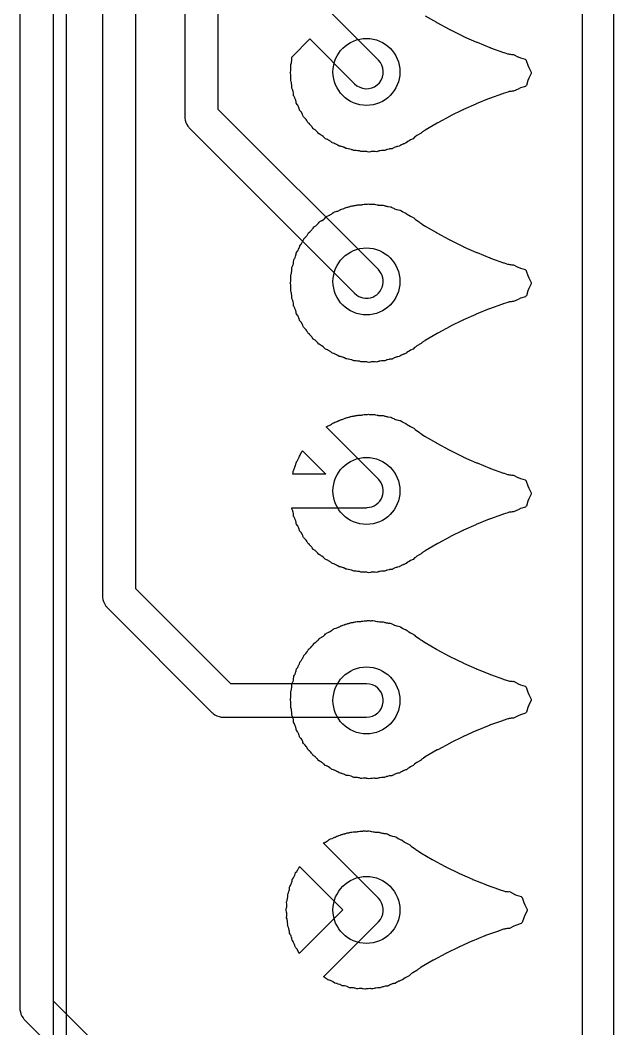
# Model space of a CAD drawing. Header units: millimetres. Extents: x 0 to 45, y 0 to 60.
# Drawn here: x 37.8 to 45, y 24.75 to 36.98 of the extents above; entities that cross this region are included whole.
import ezdxf

# ---------------------------------------------------------------- set-up
doc = ezdxf.new("R2010")
doc.units = ezdxf.units.MM

msp = doc.modelspace()

# ---------------------------------------------------------------- linework, layer by layer
at = {"layer": '16_copper'}
for points in [[(34.916, 50.797), (39.797, 45.916), (39.797, 35.81), (39.798, 35.8), (39.798, 35.79, 0.132342), (39.835, 35.691), (39.841, 35.685, 0.018024), (39.85, 35.673), (39.856, 35.666), (41.856, 33.666), (41.884, 33.643, 0.132343), (41.983, 33.608), (42.019, 33.608, 0.635488), (42.144, 33.954), (40.203, 35.894), (40.203, 46), (40.202, 46.01), (40.202, 46.02, 0.132342), (40.165, 46.119), (40.159, 46.125, 0.018024), (40.15, 46.137), (40.144, 46.144), (35.144, 51.144)], [(39.434, 23.853), (38.203, 25.084), (38.203, 46), (38.202, 46.01), (38.202, 46.02, 0.132342), (38.165, 46.119), (38.159, 46.125, 0.018024), (38.15, 46.137), (38.144, 46.144), (35.144, 49.144)], [(34.916, 48.797), (37.797, 45.916), (37.797, 25), (37.798, 24.99), (37.798, 24.98, 0.132342), (37.835, 24.881), (37.841, 24.875, 0.018024), (37.85, 24.863), (37.856, 24.856), (39.206, 23.506)], [(38.797, 45.916), (38.797, 30), (38.798, 29.99), (38.798, 29.98, 0.132342), (38.835, 29.881), (38.841, 29.875, 0.018024), (38.85, 29.863), (38.856, 29.856), (40.126, 28.586), (40.134, 28.58), (40.141, 28.573, 0.132344), (40.238, 28.529), (40.246, 28.529, 0.018059), (40.261, 28.528), (40.27, 28.527), (42, 28.527), (42.035, 28.53, 0.915917), (42, 28.933), (40.354, 28.933), (39.203, 30.084), (39.203, 46)]]:
    msp.add_lwpolyline(points, format="xyb", dxfattribs=at)
at = {"layer": '1_copper'}
for points in [[(44.619, 8), (44.619, 52.972)], [(38.203, 15.62), (38.203, 52)]]:
    msp.add_lwpolyline(points, dxfattribs=at)
for points in [[(38.356, 52.147), (38.356, 46.764), (38.356, 46.763), (38.356, 46.762, 0.366019), (38.527, 46.563), (38.559, 46.56), (42.822, 46.56), (42.822, 43.407), (38.559, 43.407), (38.558, 43.407), (38.557, 43.407, 0.366019), (38.358, 43.236), (38.356, 43.204), (38.356, 15.473)], [(42.711, 37.032), (42.848, 36.952), (42.851, 36.95), (42.854, 36.948), (43.004, 36.867), (43.008, 36.866), (43.011, 36.863), (43.171, 36.785), (43.175, 36.783), (43.178, 36.781), (43.334, 36.712), (43.337, 36.711), (43.341, 36.709), (43.496, 36.647), (43.499, 36.646), (43.503, 36.644), (43.663, 36.587), (43.667, 36.586), (43.67, 36.584), (43.712, 36.571), (43.723, 36.568), (43.734, 36.565, 0.026868), (43.758, 36.563), (43.769, 36.561), (43.776, 36.562), (43.782, 36.561), (43.783, 36.562), (43.837, 36.534, 0.001054), (43.838, 36.533), (43.868, 36.521), (43.926, 36.503), (43.928, 36.5, 0.010376), (43.938, 36.491), (43.938, 36.49), (43.957, 36.432, 0.001055), (43.957, 36.432), (43.97, 36.402), (43.998, 36.347), (43.998, 36.344, 0.010376), (43.998, 36.331), (43.998, 36.33), (43.97, 36.276, 0.001054), (43.97, 36.275), (43.957, 36.245), (43.939, 36.187), (43.936, 36.185, 0.010376), (43.927, 36.175), (43.927, 36.175), (43.869, 36.156, 0.001055), (43.868, 36.156), (43.838, 36.143), (43.784, 36.115), (43.78, 36.116), (43.774, 36.115), (43.767, 36.115, 0.024664), (43.745, 36.113), (43.738, 36.112), (43.732, 36.111), (43.724, 36.108), (43.713, 36.106), (43.658, 36.088), (43.655, 36.086), (43.651, 36.085), (43.494, 36.029), (43.491, 36.027), (43.487, 36.026), (43.332, 35.963), (43.329, 35.962), (43.326, 35.96), (43.177, 35.894), (43.174, 35.892), (43.17, 35.891), (43.021, 35.817), (43.018, 35.816), (43.014, 35.814), (42.864, 35.733), (42.861, 35.731), (42.857, 35.73), (42.713, 35.645), (42.71, 35.643), (42.707, 35.641), (42.692, 35.632), (42.687, 35.628), (42.681, 35.624, 0.021913), (42.664, 35.61), (42.662, 35.608), (42.612, 35.579), (42.612, 35.579), (42.612, 35.578), (42.592, 35.564), (42.583, 35.558), (42.583, 35.558), (42.583, 35.558), (42.566, 35.54), (42.534, 35.525), (42.534, 35.525), (42.534, 35.525), (42.518, 35.516), (42.503, 35.507), (42.503, 35.507), (42.503, 35.507), (42.487, 35.494), (42.484, 35.491), (42.477, 35.489, 0.015051), (42.464, 35.484), (42.456, 35.48), (42.455, 35.479), (42.452, 35.478), (42.449, 35.477), (42.447, 35.476), (42.443, 35.475), (42.431, 35.469), (42.422, 35.466, 0.006885), (42.416, 35.462), (42.415, 35.462), (42.414, 35.461), (42.414, 35.461), (42.403, 35.453), (42.398, 35.45), (42.396, 35.449), (42.379, 35.447), (42.37, 35.445, 0.008293), (42.363, 35.443), (42.346, 35.436), (42.337, 35.433, 0.004064), (42.333, 35.431), (42.33, 35.43), (42.316, 35.422), (42.31, 35.419), (42.306, 35.418), (42.287, 35.417), (42.281, 35.416), (42.28, 35.416), (42.28, 35.416), (42.28, 35.416), (42.278, 35.416), (42.275, 35.415), (42.256, 35.41), (42.247, 35.408), (42.245, 35.408), (42.243, 35.407), (42.238, 35.405), (42.223, 35.399), (42.217, 35.396), (42.213, 35.396), (42.194, 35.397), (42.191, 35.397), (42.188, 35.396, 0.002922), (42.186, 35.396), (42.183, 35.396), (42.165, 35.393), (42.155, 35.392), (42.153, 35.391), (42.151, 35.391), (42.143, 35.389), (42.128, 35.384), (42.125, 35.383), (42.124, 35.383), (42.106, 35.385), (42.097, 35.386, 0.008822), (42.089, 35.386), (42.072, 35.385), (42.062, 35.385, 0.004593), (42.057, 35.384), (42.048, 35.383), (42.033, 35.379), (42.031, 35.379), (42.029, 35.379), (42.011, 35.383), (42.003, 35.385, 0.008049), (41.996, 35.386), (41.977, 35.386), (41.967, 35.387), (41.965, 35.387, 0.001691), (41.964, 35.387), (41.964, 35.387), (41.963, 35.387), (41.961, 35.387), (41.945, 35.384), (41.938, 35.384), (41.933, 35.385), (41.914, 35.392), (41.911, 35.392, 0.000744), (41.911, 35.393), (41.909, 35.393), (41.908, 35.393), (41.903, 35.394), (41.893, 35.395), (41.876, 35.398), (41.876, 35.398), (41.875, 35.398), (41.858, 35.398), (41.846, 35.398), (41.83, 35.404, 0.02015), (41.814, 35.411), (41.782, 35.419), (41.779, 35.419), (41.763, 35.42), (41.755, 35.421), (41.751, 35.423), (41.735, 35.432), (41.732, 35.433), (41.73, 35.434), (41.729, 35.435), (41.727, 35.435), (41.725, 35.437), (41.708, 35.442), (41.699, 35.446), (41.697, 35.446), (41.695, 35.447), (41.686, 35.449), (41.671, 35.451), (41.667, 35.452), (41.667, 35.452), (41.652, 35.463), (41.645, 35.468, 0.008991), (41.638, 35.472), (41.622, 35.479), (41.613, 35.483), (41.611, 35.484), (41.608, 35.485), (41.599, 35.488), (41.584, 35.492), (41.582, 35.493), (41.581, 35.494), (41.568, 35.505), (41.56, 35.511, 0.008615), (41.554, 35.515), (41.539, 35.524), (41.53, 35.53), (41.528, 35.53), (41.526, 35.532), (41.517, 35.536), (41.502, 35.541), (41.5, 35.542), (41.499, 35.543), (41.487, 35.556), (41.48, 35.562, 0.008569), (41.474, 35.567), (41.46, 35.578), (41.452, 35.584), (41.45, 35.585), (41.448, 35.586), (41.44, 35.591), (41.426, 35.598), (41.423, 35.599), (41.423, 35.6), (41.412, 35.614), (41.406, 35.621, 0.008977), (41.4, 35.627), (41.387, 35.639), (41.38, 35.646), (41.378, 35.647), (41.376, 35.648), (41.369, 35.654), (41.355, 35.662), (41.354, 35.663), (41.353, 35.665), (41.343, 35.68), (41.338, 35.687, 0.008821), (41.333, 35.693), (41.321, 35.706), (41.315, 35.714), (41.313, 35.715), (41.312, 35.716), (41.312, 35.716), (41.312, 35.716), (41.311, 35.717), (41.309, 35.719), (41.296, 35.728), (41.292, 35.732), (41.289, 35.737), (41.281, 35.754), (41.279, 35.758, 0.000587), (41.278, 35.758), (41.277, 35.759), (41.277, 35.76), (41.276, 35.762), (41.268, 35.772), (41.258, 35.787), (41.258, 35.787), (41.257, 35.787), (41.245, 35.799), (41.236, 35.807), (41.23, 35.822), (41.223, 35.839), (41.223, 35.839), (41.223, 35.839), (41.206, 35.867), (41.204, 35.87), (41.193, 35.882), (41.188, 35.888), (41.187, 35.892), (41.182, 35.911), (41.181, 35.913), (41.18, 35.915), (41.18, 35.917), (41.179, 35.918), (41.179, 35.92), (41.171, 35.936), (41.167, 35.946), (41.165, 35.947), (41.164, 35.949), (41.16, 35.956), (41.151, 35.969), (41.149, 35.972), (41.149, 35.973), (41.148, 35.975), (41.148, 35.978), (41.148, 35.98), (41.146, 35.991), (41.144, 35.999, 0.008739), (41.142, 36.007), (41.135, 36.023), (41.132, 36.033), (41.131, 36.035), (41.13, 36.037), (41.126, 36.046), (41.118, 36.059), (41.117, 36.061), (41.117, 36.063), (41.116, 36.08), (41.114, 36.09, 0.008623), (41.113, 36.097), (41.109, 36.114), (41.106, 36.124), (41.105, 36.126), (41.105, 36.129), (41.102, 36.137), (41.095, 36.152), (41.094, 36.154), (41.094, 36.155), (41.095, 36.173), (41.094, 36.182, 0.008599), (41.094, 36.19), (41.091, 36.208), (41.09, 36.218), (41.089, 36.22), (41.089, 36.222), (41.087, 36.23), (41.081, 36.245), (41.081, 36.248), (41.081, 36.25), (41.083, 36.268), (41.084, 36.276, 0.008168), (41.084, 36.284), (41.083, 36.302), (41.082, 36.312), (41.082, 36.314), (41.082, 36.315), (41.082, 36.315), (41.082, 36.315), (41.082, 36.316), (41.081, 36.319), (41.078, 36.335), (41.076, 36.341), (41.077, 36.346), (41.081, 36.364), (41.082, 36.37), (41.082, 36.371), (41.082, 36.371), (41.082, 36.371), (41.083, 36.373), (41.083, 36.376), (41.084, 36.395), (41.084, 36.405, 0.00339), (41.084, 36.409), (41.084, 36.414), (41.082, 36.43), (41.081, 36.437), (41.083, 36.441), (41.089, 36.459), (41.09, 36.462), (41.09, 36.464, 0.002893), (41.09, 36.467), (41.091, 36.47), (41.094, 36.487), (41.095, 36.497), (41.095, 36.499), (41.096, 36.502), (41.096, 36.509), (41.095, 36.525), (41.095, 36.531), (41.097, 36.535), (41.312, 36.75), (41.856, 36.206), (41.884, 36.183, 0.915916), (42.144, 36.494), (41.503, 37.134)]]:
    msp.add_lwpolyline(points, format="xyb", dxfattribs=at)
for points in [[(42.029, 32.829), (42.011, 32.833), (42.003, 32.835, 0.008049), (41.996, 32.836), (41.977, 32.836), (41.967, 32.837), (41.965, 32.837, 0.001691), (41.964, 32.837), (41.964, 32.837), (41.963, 32.837), (41.961, 32.837), (41.945, 32.834), (41.938, 32.834), (41.933, 32.835), (41.914, 32.842), (41.911, 32.842, 0.000744), (41.911, 32.843), (41.909, 32.843), (41.908, 32.843), (41.903, 32.844), (41.893, 32.845), (41.876, 32.848), (41.876, 32.848), (41.875, 32.848), (41.858, 32.848), (41.846, 32.848), (41.831, 32.854, 0.020013), (41.814, 32.861), (41.782, 32.869), (41.779, 32.869), (41.763, 32.87), (41.755, 32.871), (41.751, 32.873), (41.735, 32.882), (41.732, 32.883), (41.73, 32.884), (41.729, 32.885), (41.727, 32.885), (41.725, 32.887), (41.708, 32.892), (41.699, 32.896), (41.697, 32.896), (41.695, 32.897), (41.686, 32.899), (41.671, 32.901), (41.667, 32.902), (41.667, 32.902), (41.652, 32.913), (41.645, 32.918, 0.008991), (41.638, 32.922), (41.622, 32.929), (41.613, 32.933), (41.611, 32.934), (41.608, 32.935), (41.599, 32.938), (41.584, 32.942), (41.582, 32.943), (41.581, 32.944), (41.568, 32.955), (41.56, 32.961, 0.008615), (41.554, 32.965), (41.539, 32.974), (41.53, 32.98), (41.528, 32.98), (41.526, 32.982), (41.517, 32.986), (41.502, 32.991), (41.5, 32.992), (41.499, 32.993), (41.487, 33.006), (41.48, 33.012, 0.008633), (41.474, 33.018), (41.46, 33.028), (41.452, 33.034), (41.45, 33.035), (41.448, 33.036), (41.44, 33.041), (41.426, 33.048), (41.423, 33.049), (41.423, 33.05), (41.412, 33.064), (41.406, 33.071, 0.008924), (41.4, 33.077), (41.387, 33.089), (41.38, 33.096), (41.378, 33.097), (41.376, 33.098), (41.369, 33.104), (41.355, 33.112), (41.354, 33.113), (41.353, 33.115), (41.343, 33.13), (41.338, 33.137, 0.008537), (41.333, 33.143), (41.321, 33.156), (41.315, 33.164), (41.313, 33.165), (41.312, 33.166), (41.312, 33.166), (41.312, 33.166), (41.311, 33.167), (41.309, 33.169), (41.296, 33.178), (41.292, 33.182), (41.289, 33.187), (41.281, 33.204), (41.279, 33.208, 0.000499), (41.278, 33.208), (41.277, 33.209), (41.277, 33.21), (41.275, 33.212), (41.268, 33.222), (41.258, 33.237), (41.258, 33.237), (41.257, 33.237), (41.245, 33.249), (41.236, 33.257), (41.23, 33.273, 0.019801), (41.223, 33.289), (41.206, 33.317), (41.204, 33.32), (41.193, 33.332), (41.188, 33.338), (41.187, 33.342), (41.182, 33.361), (41.181, 33.363), (41.18, 33.365), (41.18, 33.367), (41.179, 33.368), (41.179, 33.37), (41.171, 33.386), (41.167, 33.396), (41.165, 33.397), (41.164, 33.399), (41.16, 33.406), (41.151, 33.419), (41.149, 33.422), (41.149, 33.423), (41.146, 33.441), (41.144, 33.449, 0.008634), (41.142, 33.457), (41.135, 33.473), (41.132, 33.483), (41.131, 33.485), (41.13, 33.487), (41.126, 33.496), (41.118, 33.509), (41.117, 33.511), (41.117, 33.513), (41.116, 33.53), (41.114, 33.54, 0.008623), (41.113, 33.547), (41.109, 33.564), (41.106, 33.574), (41.105, 33.576), (41.105, 33.579), (41.102, 33.587), (41.095, 33.602), (41.094, 33.604), (41.094, 33.605), (41.095, 33.623), (41.094, 33.632, 0.008657), (41.094, 33.64), (41.091, 33.658), (41.09, 33.668), (41.089, 33.67), (41.089, 33.672), (41.087, 33.68), (41.081, 33.696), (41.081, 33.698), (41.081, 33.7), (41.083, 33.718), (41.084, 33.726, 0.008199), (41.084, 33.734), (41.083, 33.752), (41.082, 33.762), (41.082, 33.764), (41.082, 33.765), (41.082, 33.765), (41.082, 33.765), (41.082, 33.766), (41.081, 33.769), (41.078, 33.784), (41.076, 33.791), (41.077, 33.796), (41.081, 33.814), (41.082, 33.819), (41.082, 33.821), (41.082, 33.821), (41.082, 33.821), (41.083, 33.823), (41.083, 33.826), (41.084, 33.845), (41.084, 33.855), (41.084, 33.857), (41.084, 33.859), (41.084, 33.864), (41.082, 33.88), (41.081, 33.887), (41.083, 33.891), (41.089, 33.908), (41.089, 33.912), (41.09, 33.914, 0.002926), (41.09, 33.917), (41.091, 33.92), (41.094, 33.937), (41.095, 33.947), (41.095, 33.949), (41.096, 33.952), (41.096, 33.959), (41.095, 33.975), (41.095, 33.979), (41.096, 33.98), (41.103, 33.996), (41.106, 34.004, 0.008725), (41.109, 34.011), (41.113, 34.028), (41.115, 34.038, 0.00444), (41.116, 34.043), (41.117, 34.047), (41.118, 34.062), (41.118, 34.068), (41.12, 34.073), (41.129, 34.088), (41.132, 34.094, 0.007953), (41.135, 34.1), (41.141, 34.118), (41.144, 34.127), (41.145, 34.129), (41.145, 34.131), (41.147, 34.136), (41.149, 34.152), (41.15, 34.158), (41.153, 34.162), (41.164, 34.177), (41.166, 34.18), (41.167, 34.182), (41.168, 34.184), (41.168, 34.185), (41.17, 34.187), (41.177, 34.203), (41.182, 34.212), (41.182, 34.214), (41.183, 34.216), (41.186, 34.224), (41.19, 34.239), (41.191, 34.242), (41.191, 34.243), (41.204, 34.257), (41.209, 34.264, 0.008445), (41.213, 34.27), (41.222, 34.285), (41.227, 34.294), (41.228, 34.296), (41.229, 34.298), (41.233, 34.306), (41.239, 34.321), (41.24, 34.324), (41.241, 34.325), (41.254, 34.337), (41.26, 34.344, 0.008411), (41.265, 34.35), (41.276, 34.364), (41.282, 34.372), (41.283, 34.374), (41.284, 34.376), (41.289, 34.384), (41.296, 34.398), (41.297, 34.401), (41.298, 34.401), (41.312, 34.412), (41.319, 34.418, 0.008947), (41.325, 34.424), (41.336, 34.437), (41.343, 34.444), (41.345, 34.446), (41.346, 34.448), (41.352, 34.455), (41.36, 34.468), (41.361, 34.47), (41.363, 34.471), (41.378, 34.481), (41.385, 34.486, 0.008614), (41.391, 34.49), (41.404, 34.502), (41.411, 34.509, 0.004353), (41.414, 34.513), (41.418, 34.516), (41.427, 34.528), (41.431, 34.533), (41.434, 34.535), (41.45, 34.543), (41.456, 34.546, 0.008823), (41.463, 34.55), (41.477, 34.561), (41.479, 34.563), (41.485, 34.567), (41.485, 34.567), (41.485, 34.567, 0.00464), (41.489, 34.57), (41.493, 34.574), (41.505, 34.586), (41.507, 34.588), (41.51, 34.59), (41.516, 34.596), (41.524, 34.601), (41.545, 34.61), (41.549, 34.613), (41.554, 34.614), (41.565, 34.621), (41.577, 34.627), (41.58, 34.63), (41.584, 34.632), (41.594, 34.641), (41.598, 34.643), (41.601, 34.646), (41.602, 34.646), (41.603, 34.647), (41.604, 34.647), (41.614, 34.652), (41.634, 34.658), (41.642, 34.661), (41.651, 34.664), (41.66, 34.668), (41.667, 34.671), (41.673, 34.674), (41.68, 34.678), (41.686, 34.681), (41.689, 34.684), (41.698, 34.685, 0.000673), (41.699, 34.686), (41.716, 34.692), (41.732, 34.698), (41.732, 34.698), (41.732, 34.698), (41.735, 34.699), (41.741, 34.701), (41.747, 34.703), (41.755, 34.706), (41.764, 34.71), (41.774, 34.712), (41.786, 34.714), (41.792, 34.716), (41.798, 34.717), (41.806, 34.721), (41.815, 34.724), (41.826, 34.725), (41.838, 34.726), (41.844, 34.728), (41.849, 34.729), (41.851, 34.73), (41.853, 34.73, 0.019939), (41.871, 34.733), (41.888, 34.736), (41.888, 34.736), (41.888, 34.736), (41.894, 34.738), (41.898, 34.737), (41.905, 34.737), (41.913, 34.738), (41.922, 34.738), (41.932, 34.739), (41.94, 34.74), (41.947, 34.741), (41.954, 34.743), (41.971, 34.747), (41.981, 34.747), (41.992, 34.746), (41.999, 34.746), (42.005, 34.746), (42.014, 34.748), (42.024, 34.749), (42.034, 34.748), (42.045, 34.747), (42.052, 34.747), (42.058, 34.747), (42.067, 34.748), (42.078, 34.748), (42.078, 34.748), (42.079, 34.748), (42.096, 34.747, 0.001522), (42.098, 34.747), (42.099, 34.747), (42.111, 34.743), (42.131, 34.739), (42.137, 34.738), (42.142, 34.736), (42.156, 34.735), (42.166, 34.734), (42.17, 34.734), (42.175, 34.733), (42.203, 34.733), (42.214, 34.729), (42.222, 34.727), (42.23, 34.725), (42.24, 34.723), (42.248, 34.721), (42.254, 34.72), (42.262, 34.719), (42.29, 34.716), (42.298, 34.713), (42.301, 34.712), (42.316, 34.704), (42.33, 34.697, 0.011775), (42.34, 34.692), (42.354, 34.688), (42.364, 34.684), (42.367, 34.684), (42.371, 34.683), (42.388, 34.679), (42.403, 34.676), (42.406, 34.676), (42.41, 34.673, 0.005371), (42.414, 34.67), (42.417, 34.669), (42.436, 34.657), (42.443, 34.654), (42.449, 34.65), (42.459, 34.645), (42.468, 34.641), (42.473, 34.639), (42.478, 34.637), (42.483, 34.635), (42.493, 34.627), (42.506, 34.616, 0.001383), (42.507, 34.616), (42.513, 34.612), (42.534, 34.6), (42.575, 34.581), (42.579, 34.577), (42.59, 34.566, 0.003118), (42.592, 34.564), (42.619, 34.545), (42.64, 34.533, 0.01351), (42.649, 34.525), (42.659, 34.517), (42.667, 34.51), (42.671, 34.508), (42.674, 34.505), (42.705, 34.486), (42.708, 34.484), (42.711, 34.482), (42.848, 34.402), (42.851, 34.4), (42.854, 34.398), (43.004, 34.317), (43.008, 34.316), (43.011, 34.313), (43.171, 34.235), (43.175, 34.233), (43.178, 34.231), (43.334, 34.162), (43.337, 34.161), (43.341, 34.159), (43.496, 34.097), (43.499, 34.096), (43.503, 34.094), (43.663, 34.037), (43.667, 34.036), (43.67, 34.034), (43.712, 34.021), (43.723, 34.018), (43.734, 34.015, 0.026858), (43.758, 34.013), (43.769, 34.011), (43.776, 34.012), (43.782, 34.011), (43.783, 34.012), (43.837, 33.984, 0.001054), (43.838, 33.983), (43.868, 33.971), (43.926, 33.953), (43.928, 33.95, 0.010359), (43.938, 33.941), (43.938, 33.94), (43.957, 33.882, 0.001055), (43.957, 33.882), (43.97, 33.852), (43.998, 33.797), (43.998, 33.794, 0.010376), (43.998, 33.781), (43.998, 33.78), (43.97, 33.726, 0.001054), (43.97, 33.725), (43.957, 33.695), (43.939, 33.637), (43.936, 33.635, 0.010359), (43.927, 33.625), (43.927, 33.625), (43.869, 33.606, 0.001055), (43.868, 33.606), (43.838, 33.593), (43.784, 33.565), (43.78, 33.566), (43.774, 33.565), (43.767, 33.565, 0.024664), (43.745, 33.563), (43.738, 33.562), (43.732, 33.561), (43.724, 33.558), (43.713, 33.556), (43.658, 33.538), (43.655, 33.536), (43.651, 33.535), (43.494, 33.479), (43.491, 33.477), (43.487, 33.476), (43.332, 33.413), (43.329, 33.412), (43.326, 33.41), (43.177, 33.344), (43.174, 33.342), (43.17, 33.341), (43.021, 33.267), (43.018, 33.266), (43.014, 33.264), (42.864, 33.183), (42.861, 33.181), (42.857, 33.18), (42.713, 33.095), (42.71, 33.093), (42.707, 33.091), (42.692, 33.082), (42.687, 33.078), (42.681, 33.074, 0.021913), (42.664, 33.06), (42.662, 33.058), (42.612, 33.029), (42.612, 33.029), (42.612, 33.028), (42.593, 33.015), (42.583, 33.008), (42.583, 33.008), (42.583, 33.008), (42.566, 32.99), (42.534, 32.975), (42.534, 32.975), (42.534, 32.975), (42.518, 32.966), (42.503, 32.957), (42.503, 32.957), (42.503, 32.957), (42.487, 32.944), (42.484, 32.941, 0.025139), (42.464, 32.934), (42.456, 32.93), (42.455, 32.929), (42.452, 32.928), (42.449, 32.927), (42.447, 32.926), (42.443, 32.925), (42.431, 32.919), (42.422, 32.916, 0.008315), (42.416, 32.912), (42.415, 32.912), (42.414, 32.911), (42.414, 32.911), (42.403, 32.903), (42.398, 32.9), (42.396, 32.899), (42.379, 32.897), (42.37, 32.895, 0.007304), (42.363, 32.893), (42.346, 32.886), (42.337, 32.883, 0.004064), (42.333, 32.881), (42.33, 32.88), (42.316, 32.872), (42.31, 32.869), (42.306, 32.868), (42.287, 32.867), (42.281, 32.866), (42.28, 32.866), (42.28, 32.866), (42.28, 32.866), (42.278, 32.866), (42.274, 32.865), (42.256, 32.86), (42.247, 32.858), (42.245, 32.857), (42.243, 32.857), (42.238, 32.855), (42.223, 32.849), (42.217, 32.846), (42.213, 32.846), (42.194, 32.847), (42.191, 32.847), (42.188, 32.846, 0.002922), (42.186, 32.846), (42.183, 32.846), (42.165, 32.843), (42.155, 32.842), (42.153, 32.841), (42.151, 32.841), (42.143, 32.839), (42.128, 32.834), (42.125, 32.833), (42.124, 32.833), (42.106, 32.835), (42.097, 32.836, 0.008822), (42.089, 32.836), (42.072, 32.835), (42.062, 32.835, 0.004593), (42.057, 32.834), (42.048, 32.833), (42.033, 32.829), (42.031, 32.829)], [(42.029, 30.279), (42.011, 30.283), (42.003, 30.285, 0.008132), (41.996, 30.286), (41.977, 30.286), (41.967, 30.287), (41.965, 30.287, 0.001747), (41.964, 30.287), (41.964, 30.287), (41.963, 30.287), (41.961, 30.287), (41.945, 30.284), (41.938, 30.284), (41.933, 30.285), (41.914, 30.292), (41.911, 30.292, 0.000744), (41.911, 30.293), (41.909, 30.293), (41.908, 30.293), (41.903, 30.294), (41.893, 30.295), (41.876, 30.298), (41.876, 30.298), (41.875, 30.298), (41.858, 30.298), (41.846, 30.298), (41.831, 30.304, 0.020013), (41.814, 30.311), (41.782, 30.319), (41.779, 30.319), (41.763, 30.32), (41.755, 30.321), (41.751, 30.323), (41.735, 30.332), (41.732, 30.333), (41.73, 30.334), (41.729, 30.335), (41.727, 30.335), (41.725, 30.337), (41.708, 30.342), (41.699, 30.346), (41.697, 30.346), (41.695, 30.347), (41.686, 30.349), (41.671, 30.351), (41.667, 30.352), (41.667, 30.352), (41.652, 30.363), (41.645, 30.368, 0.008991), (41.638, 30.372), (41.622, 30.379), (41.613, 30.383), (41.611, 30.384), (41.608, 30.385), (41.599, 30.388), (41.584, 30.392), (41.582, 30.393), (41.581, 30.394), (41.568, 30.405), (41.56, 30.411, 0.008682), (41.554, 30.415), (41.539, 30.424), (41.53, 30.43), (41.528, 30.43), (41.526, 30.432), (41.517, 30.436), (41.506, 30.44), (41.499, 30.443), (41.499, 30.443), (41.487, 30.456), (41.48, 30.462, 0.008633), (41.474, 30.468), (41.46, 30.478), (41.452, 30.484), (41.45, 30.485), (41.448, 30.486), (41.44, 30.491), (41.426, 30.498), (41.423, 30.499), (41.423, 30.5), (41.412, 30.514), (41.406, 30.521, 0.008924), (41.4, 30.527), (41.387, 30.539), (41.38, 30.546), (41.378, 30.547), (41.376, 30.548), (41.369, 30.554), (41.355, 30.562), (41.354, 30.563), (41.353, 30.565), (41.343, 30.58), (41.338, 30.587, 0.008537), (41.333, 30.593), (41.321, 30.606), (41.315, 30.614), (41.313, 30.615), (41.312, 30.616), (41.312, 30.616), (41.312, 30.616), (41.311, 30.617), (41.309, 30.619), (41.296, 30.628), (41.292, 30.632), (41.289, 30.637), (41.281, 30.654), (41.279, 30.658, 0.000499), (41.278, 30.658), (41.277, 30.659), (41.277, 30.66), (41.275, 30.662), (41.268, 30.672), (41.258, 30.687), (41.258, 30.687), (41.257, 30.687), (41.245, 30.699), (41.236, 30.707), (41.23, 30.723, 0.019757), (41.223, 30.739), (41.206, 30.767), (41.204, 30.77), (41.193, 30.782), (41.188, 30.788), (41.187, 30.792), (41.182, 30.811), (41.181, 30.813), (41.18, 30.815), (41.18, 30.817), (41.179, 30.818), (41.179, 30.82), (41.171, 30.836), (41.167, 30.846), (41.165, 30.847), (41.164, 30.849), (41.16, 30.856), (41.151, 30.869), (41.149, 30.872), (41.149, 30.873), (41.146, 30.891), (41.144, 30.899, 0.008634), (41.142, 30.907), (41.135, 30.923), (41.132, 30.933), (41.131, 30.935), (41.13, 30.937), (41.126, 30.946), (41.118, 30.959), (41.117, 30.961), (41.117, 30.963), (41.116, 30.98), (41.114, 30.99, 0.008623), (41.113, 30.997), (41.109, 31.014), (41.106, 31.024), (41.105, 31.026), (41.105, 31.029), (41.102, 31.037), (41.095, 31.052), (41.094, 31.054), (41.094, 31.055), (41.094, 31.056), (41.095, 31.066), (41.095, 31.067), (42, 31.067), (42.009, 31.068, 0.651699), (42.144, 31.414), (41.512, 32.046), (41.521, 32.052), (41.562, 32.073), (41.575, 32.081), (41.578, 32.083), (41.586, 32.086), (41.59, 32.089), (41.593, 32.09), (41.601, 32.096), (41.602, 32.096), (41.603, 32.097), (41.604, 32.097), (41.617, 32.103), (41.633, 32.11), (41.641, 32.113, 0.002472), (41.643, 32.114), (41.65, 32.118), (41.651, 32.118), (41.666, 32.125), (41.678, 32.13), (41.678, 32.13), (41.679, 32.13), (41.681, 32.131), (41.682, 32.131), (41.685, 32.132), (41.685, 32.133), (41.698, 32.135, 0.038157), (41.732, 32.148), (41.732, 32.148), (41.732, 32.148), (41.735, 32.149), (41.741, 32.151), (41.747, 32.153), (41.755, 32.156), (41.764, 32.16), (41.774, 32.162), (41.786, 32.164), (41.792, 32.166), (41.798, 32.167), (41.806, 32.171), (41.815, 32.174), (41.826, 32.175), (41.838, 32.176), (41.844, 32.178), (41.849, 32.179), (41.851, 32.18), (41.853, 32.18, 0.019939), (41.871, 32.183), (41.888, 32.186), (41.888, 32.186), (41.888, 32.186), (41.894, 32.188), (41.898, 32.187), (41.905, 32.187), (41.913, 32.188), (41.922, 32.188), (41.932, 32.189), (41.94, 32.19), (41.947, 32.191), (41.954, 32.193), (41.971, 32.197), (41.981, 32.197), (41.992, 32.196), (41.999, 32.196), (42.005, 32.196), (42.014, 32.198), (42.024, 32.199), (42.034, 32.198), (42.045, 32.197), (42.052, 32.197), (42.058, 32.197), (42.067, 32.198), (42.078, 32.198), (42.078, 32.198), (42.079, 32.198), (42.096, 32.197, 0.001522), (42.098, 32.197), (42.099, 32.197), (42.111, 32.193), (42.131, 32.189), (42.137, 32.188), (42.142, 32.186), (42.156, 32.185), (42.166, 32.184), (42.17, 32.184), (42.175, 32.183), (42.203, 32.183), (42.214, 32.179), (42.222, 32.177), (42.23, 32.175), (42.24, 32.173), (42.248, 32.171), (42.254, 32.17), (42.262, 32.169), (42.29, 32.166), (42.298, 32.163), (42.301, 32.162), (42.316, 32.154), (42.33, 32.147, 0.011775), (42.34, 32.142), (42.354, 32.138), (42.364, 32.134), (42.367, 32.134), (42.371, 32.133), (42.388, 32.129), (42.403, 32.126), (42.406, 32.126), (42.41, 32.123, 0.005371), (42.414, 32.12), (42.417, 32.119), (42.436, 32.107), (42.443, 32.104), (42.449, 32.1), (42.459, 32.095), (42.468, 32.091), (42.473, 32.089), (42.478, 32.087), (42.483, 32.085), (42.493, 32.077), (42.506, 32.066, 0.001383), (42.507, 32.066), (42.513, 32.062), (42.534, 32.05), (42.575, 32.031), (42.579, 32.027), (42.59, 32.016, 0.003099), (42.592, 32.014), (42.619, 31.995), (42.619, 31.995), (42.619, 31.995), (42.619, 31.995), (42.64, 31.983, 0.013538), (42.649, 31.975), (42.659, 31.967), (42.667, 31.96), (42.671, 31.958), (42.674, 31.955), (42.705, 31.936), (42.708, 31.934), (42.711, 31.932), (42.848, 31.852), (42.851, 31.85), (42.854, 31.848), (43.004, 31.767), (43.008, 31.766), (43.011, 31.763), (43.171, 31.685), (43.175, 31.683), (43.178, 31.681), (43.334, 31.612), (43.337, 31.611), (43.341, 31.609), (43.496, 31.547), (43.499, 31.546), (43.503, 31.544), (43.663, 31.487), (43.667, 31.486), (43.67, 31.484), (43.712, 31.471), (43.723, 31.468), (43.734, 31.465, 0.026868), (43.758, 31.463), (43.769, 31.461), (43.776, 31.462), (43.782, 31.461), (43.783, 31.462), (43.837, 31.434, 0.001054), (43.838, 31.433), (43.868, 31.421), (43.926, 31.403), (43.928, 31.4, 0.010359), (43.938, 31.391), (43.938, 31.39), (43.957, 31.332, 0.001055), (43.957, 31.332), (43.97, 31.302), (43.998, 31.247), (43.998, 31.244, 0.010376), (43.998, 31.231), (43.998, 31.23), (43.97, 31.176, 0.001054), (43.97, 31.175), (43.957, 31.145), (43.939, 31.087), (43.936, 31.085, 0.010359), (43.927, 31.075), (43.927, 31.075), (43.869, 31.056, 0.001055), (43.868, 31.056), (43.859, 31.052), (43.858, 31.052), (43.856, 31.051), (43.838, 31.043), (43.784, 31.015), (43.78, 31.016), (43.774, 31.015), (43.767, 31.015, 0.024664), (43.745, 31.013), (43.738, 31.012), (43.732, 31.011), (43.724, 31.008), (43.713, 31.006), (43.658, 30.988), (43.655, 30.986), (43.651, 30.985), (43.494, 30.929), (43.491, 30.927), (43.487, 30.926), (43.332, 30.863), (43.329, 30.862), (43.326, 30.86), (43.177, 30.794), (43.174, 30.792), (43.17, 30.791), (43.021, 30.717), (43.018, 30.716), (43.014, 30.714), (42.864, 30.633), (42.861, 30.632), (42.858, 30.63), (42.858, 30.63), (42.857, 30.63), (42.713, 30.545), (42.71, 30.543), (42.707, 30.541), (42.692, 30.532), (42.687, 30.528), (42.681, 30.524, 0.021913), (42.664, 30.51), (42.662, 30.508), (42.612, 30.479), (42.612, 30.479), (42.612, 30.478), (42.593, 30.465), (42.583, 30.458), (42.583, 30.458), (42.583, 30.458), (42.566, 30.44), (42.534, 30.425), (42.534, 30.425), (42.534, 30.425), (42.518, 30.416), (42.503, 30.407), (42.503, 30.407), (42.503, 30.407), (42.487, 30.394), (42.484, 30.391), (42.477, 30.389, 0.01504), (42.464, 30.384), (42.456, 30.38), (42.455, 30.379), (42.452, 30.378), (42.449, 30.377), (42.446, 30.376), (42.442, 30.375), (42.431, 30.369), (42.422, 30.366, 0.006867), (42.416, 30.362), (42.415, 30.361), (42.413, 30.36), (42.413, 30.36), (42.402, 30.353), (42.398, 30.35), (42.396, 30.349), (42.379, 30.347), (42.37, 30.345, 0.008374), (42.363, 30.343), (42.346, 30.336), (42.337, 30.333), (42.335, 30.332), (42.333, 30.331), (42.33, 30.33), (42.316, 30.322), (42.31, 30.319), (42.306, 30.318), (42.287, 30.317), (42.281, 30.316), (42.28, 30.316), (42.28, 30.316), (42.28, 30.316), (42.278, 30.316), (42.274, 30.315), (42.256, 30.31), (42.247, 30.308), (42.245, 30.307), (42.243, 30.307), (42.238, 30.305), (42.223, 30.299), (42.217, 30.296), (42.213, 30.296), (42.194, 30.297), (42.191, 30.297), (42.188, 30.296, 0.002922), (42.186, 30.296), (42.183, 30.296), (42.165, 30.293), (42.155, 30.292), (42.153, 30.291), (42.151, 30.291), (42.143, 30.289), (42.128, 30.284), (42.125, 30.283), (42.124, 30.283), (42.106, 30.285), (42.097, 30.286, 0.008822), (42.089, 30.286), (42.072, 30.285), (42.062, 30.285, 0.004593), (42.057, 30.284), (42.048, 30.283), (42.033, 30.279), (42.031, 30.279)], [(42.029, 27.779), (42.011, 27.783), (42.003, 27.785, 0.008432), (41.995, 27.786), (41.978, 27.786), (41.967, 27.787), (41.965, 27.787), (41.964, 27.787), (41.964, 27.787), (41.963, 27.787), (41.961, 27.787), (41.945, 27.785), (41.938, 27.784), (41.933, 27.785), (41.914, 27.792), (41.911, 27.792, 0.0005), (41.911, 27.793), (41.909, 27.793), (41.908, 27.793), (41.903, 27.794), (41.893, 27.795), (41.876, 27.798), (41.876, 27.798), (41.875, 27.798), (41.858, 27.798), (41.846, 27.798), (41.831, 27.804), (41.814, 27.811, 0.000659), (41.814, 27.811), (41.782, 27.819), (41.779, 27.819), (41.763, 27.82), (41.755, 27.821), (41.751, 27.823), (41.735, 27.832), (41.732, 27.833), (41.73, 27.834), (41.729, 27.835), (41.727, 27.835), (41.725, 27.837), (41.708, 27.842), (41.699, 27.846), (41.697, 27.846), (41.695, 27.847), (41.686, 27.849), (41.671, 27.851), (41.667, 27.852), (41.667, 27.852), (41.652, 27.863), (41.645, 27.868, 0.008991), (41.638, 27.872), (41.622, 27.879), (41.613, 27.883), (41.611, 27.884), (41.608, 27.885), (41.599, 27.888), (41.584, 27.892), (41.582, 27.893), (41.581, 27.894), (41.568, 27.905), (41.56, 27.911, 0.008557), (41.554, 27.915), (41.539, 27.924), (41.53, 27.93), (41.528, 27.93), (41.526, 27.932), (41.517, 27.936), (41.503, 27.941), (41.5, 27.942), (41.499, 27.943), (41.487, 27.956), (41.48, 27.962, 0.012508), (41.471, 27.97), (41.471, 27.97), (41.466, 27.974), (41.46, 27.978), (41.452, 27.984), (41.45, 27.985), (41.448, 27.986), (41.44, 27.991), (41.426, 27.998), (41.423, 27.999), (41.423, 28), (41.412, 28.014), (41.406, 28.021, 0.008924), (41.4, 28.027), (41.387, 28.039), (41.38, 28.046), (41.378, 28.047), (41.376, 28.048), (41.369, 28.054), (41.355, 28.062), (41.354, 28.063), (41.353, 28.065), (41.343, 28.08), (41.338, 28.087, 0.008537), (41.333, 28.093), (41.321, 28.106), (41.315, 28.114), (41.313, 28.115), (41.312, 28.116), (41.312, 28.116), (41.312, 28.116), (41.311, 28.117), (41.309, 28.119), (41.296, 28.128), (41.292, 28.132), (41.289, 28.137), (41.281, 28.154), (41.279, 28.158, 0.000499), (41.278, 28.158), (41.277, 28.159), (41.277, 28.16), (41.275, 28.162), (41.268, 28.172), (41.258, 28.187), (41.258, 28.187), (41.257, 28.187), (41.244, 28.199), (41.236, 28.207), (41.23, 28.222, 0.020095), (41.223, 28.239), (41.206, 28.267), (41.204, 28.27), (41.193, 28.282), (41.188, 28.288), (41.187, 28.292), (41.182, 28.311), (41.181, 28.313), (41.18, 28.315), (41.18, 28.317), (41.179, 28.318), (41.179, 28.32), (41.171, 28.336), (41.167, 28.346), (41.165, 28.347), (41.164, 28.349), (41.16, 28.356), (41.151, 28.369), (41.149, 28.372), (41.149, 28.373), (41.146, 28.391), (41.144, 28.399, 0.008739), (41.142, 28.407), (41.135, 28.423), (41.132, 28.433), (41.131, 28.435), (41.13, 28.437), (41.126, 28.446), (41.118, 28.459), (41.117, 28.461), (41.117, 28.463), (41.116, 28.48), (41.114, 28.49, 0.008623), (41.113, 28.497), (41.109, 28.514), (41.106, 28.524), (41.105, 28.526), (41.105, 28.529), (41.102, 28.537), (41.095, 28.552), (41.094, 28.554), (41.094, 28.555), (41.095, 28.573), (41.094, 28.582, 0.00875), (41.094, 28.59), (41.091, 28.607), (41.09, 28.618), (41.089, 28.62), (41.089, 28.622), (41.087, 28.631), (41.081, 28.645), (41.081, 28.648), (41.081, 28.65), (41.083, 28.668), (41.084, 28.676, 0.008165), (41.084, 28.684), (41.083, 28.702), (41.082, 28.712), (41.082, 28.714), (41.082, 28.715), (41.082, 28.715), (41.082, 28.715), (41.082, 28.716), (41.081, 28.719), (41.078, 28.735), (41.076, 28.741), (41.077, 28.746), (41.081, 28.764), (41.082, 28.77), (41.082, 28.771), (41.082, 28.771), (41.082, 28.771), (41.083, 28.773), (41.083, 28.776), (41.084, 28.795), (41.084, 28.805, 0.00339), (41.084, 28.809), (41.084, 28.814), (41.082, 28.83), (41.081, 28.837), (41.083, 28.841), (41.089, 28.859), (41.09, 28.862), (41.09, 28.864, 0.002893), (41.09, 28.867), (41.091, 28.87), (41.094, 28.887), (41.095, 28.897), (41.095, 28.899), (41.096, 28.902), (41.096, 28.909), (41.095, 28.925), (41.095, 28.929), (41.096, 28.93), (41.103, 28.946), (41.106, 28.954, 0.00857), (41.109, 28.961), (41.113, 28.978), (41.115, 28.988), (41.115, 28.99), (41.116, 28.993), (41.117, 28.996), (41.118, 29.012), (41.118, 29.018), (41.12, 29.023), (41.129, 29.038), (41.132, 29.044, 0.007846), (41.135, 29.05), (41.141, 29.068), (41.144, 29.077, 0.003666), (41.145, 29.081), (41.147, 29.086), (41.149, 29.102), (41.15, 29.108), (41.153, 29.112), (41.164, 29.127), (41.166, 29.13), (41.167, 29.132), (41.168, 29.133), (41.168, 29.134), (41.169, 29.135), (41.169, 29.136), (41.17, 29.137), (41.177, 29.153), (41.181, 29.162), (41.182, 29.164), (41.183, 29.166), (41.186, 29.174), (41.19, 29.189), (41.191, 29.192), (41.191, 29.193), (41.204, 29.207), (41.209, 29.214, 0.008445), (41.213, 29.22), (41.222, 29.235), (41.227, 29.244), (41.228, 29.246), (41.229, 29.248), (41.233, 29.256), (41.239, 29.271), (41.24, 29.274), (41.241, 29.275), (41.254, 29.287), (41.26, 29.294, 0.008463), (41.265, 29.3), (41.276, 29.314), (41.282, 29.322), (41.283, 29.324), (41.284, 29.326), (41.289, 29.334, 0.004757), (41.291, 29.338), (41.297, 29.349), (41.297, 29.351), (41.298, 29.351), (41.312, 29.362), (41.319, 29.368, 0.008884), (41.325, 29.374), (41.336, 29.387), (41.343, 29.394), (41.345, 29.396), (41.346, 29.398), (41.352, 29.405), (41.36, 29.418), (41.361, 29.42), (41.362, 29.421), (41.378, 29.431), (41.385, 29.436, 0.008673), (41.391, 29.44), (41.404, 29.452), (41.411, 29.459), (41.413, 29.461), (41.414, 29.463), (41.418, 29.466), (41.427, 29.478), (41.431, 29.483), (41.434, 29.485), (41.45, 29.493), (41.456, 29.496, 0.008824), (41.463, 29.5), (41.477, 29.511), (41.485, 29.517, 0.00464), (41.489, 29.52), (41.493, 29.524), (41.505, 29.536), (41.507, 29.538), (41.51, 29.54), (41.516, 29.546), (41.524, 29.551), (41.545, 29.56), (41.549, 29.563), (41.554, 29.564), (41.565, 29.571), (41.577, 29.577), (41.58, 29.58), (41.584, 29.582), (41.594, 29.591), (41.598, 29.593), (41.601, 29.596), (41.602, 29.596), (41.603, 29.597), (41.604, 29.597), (41.614, 29.602), (41.634, 29.608), (41.642, 29.611), (41.651, 29.614), (41.66, 29.618), (41.667, 29.621), (41.673, 29.624), (41.68, 29.628), (41.686, 29.632), (41.689, 29.634), (41.698, 29.635, 0.000759), (41.699, 29.636), (41.715, 29.642), (41.732, 29.648), (41.732, 29.648), (41.732, 29.648), (41.735, 29.649), (41.741, 29.651), (41.747, 29.653), (41.755, 29.656), (41.764, 29.66), (41.774, 29.662), (41.786, 29.664), (41.792, 29.666), (41.798, 29.667), (41.806, 29.671), (41.815, 29.674), (41.826, 29.675), (41.838, 29.676), (41.844, 29.678), (41.849, 29.679), (41.851, 29.68), (41.852, 29.68, 0.019801), (41.871, 29.683), (41.888, 29.686), (41.888, 29.686), (41.888, 29.686), (41.894, 29.688), (41.898, 29.687), (41.905, 29.687), (41.913, 29.688), (41.922, 29.688), (41.932, 29.689), (41.94, 29.69), (41.946, 29.691), (41.954, 29.693), (41.971, 29.697), (41.981, 29.697), (41.992, 29.696), (41.999, 29.696), (42.005, 29.696), (42.014, 29.698), (42.024, 29.699), (42.034, 29.698), (42.045, 29.697), (42.052, 29.697), (42.058, 29.697), (42.067, 29.698), (42.078, 29.698), (42.078, 29.698), (42.079, 29.698), (42.096, 29.697, 0.001522), (42.098, 29.697), (42.099, 29.697), (42.111, 29.693), (42.131, 29.689), (42.137, 29.688), (42.142, 29.686), (42.156, 29.685), (42.166, 29.684), (42.17, 29.684), (42.175, 29.683), (42.203, 29.683), (42.214, 29.679), (42.222, 29.677), (42.23, 29.675), (42.24, 29.673), (42.248, 29.671), (42.254, 29.67), (42.262, 29.669), (42.29, 29.666), (42.298, 29.663), (42.301, 29.662), (42.316, 29.654), (42.33, 29.647, 0.011775), (42.34, 29.642), (42.354, 29.638), (42.364, 29.634), (42.367, 29.634), (42.371, 29.633), (42.388, 29.629), (42.403, 29.626), (42.406, 29.626), (42.41, 29.623, 0.005371), (42.414, 29.62), (42.417, 29.619), (42.436, 29.607), (42.443, 29.604), (42.449, 29.6), (42.459, 29.595), (42.468, 29.591), (42.473, 29.589), (42.478, 29.587), (42.483, 29.585), (42.493, 29.577), (42.506, 29.566, 0.001383), (42.507, 29.566), (42.513, 29.562), (42.534, 29.55), (42.575, 29.531), (42.579, 29.527), (42.59, 29.516, 0.003099), (42.592, 29.514), (42.619, 29.495), (42.619, 29.495), (42.619, 29.495), (42.619, 29.495), (42.64, 29.483, 0.013556), (42.649, 29.475), (42.659, 29.467), (42.667, 29.46), (42.671, 29.458), (42.674, 29.455), (42.705, 29.436), (42.708, 29.434), (42.711, 29.432), (42.848, 29.352), (42.851, 29.35), (42.854, 29.348), (43.004, 29.267), (43.008, 29.266), (43.011, 29.263), (43.171, 29.185), (43.175, 29.183), (43.178, 29.181), (43.334, 29.112), (43.337, 29.111), (43.341, 29.109), (43.496, 29.047), (43.499, 29.046), (43.503, 29.044), (43.663, 28.987), (43.667, 28.986), (43.67, 28.984), (43.712, 28.971), (43.723, 28.968), (43.734, 28.965, 0.026868), (43.758, 28.963), (43.769, 28.961), (43.776, 28.962), (43.782, 28.961), (43.783, 28.962), (43.837, 28.934, 0.001054), (43.838, 28.933), (43.868, 28.921), (43.926, 28.903), (43.928, 28.9, 0.010359), (43.938, 28.891), (43.938, 28.89), (43.957, 28.832, 0.001055), (43.957, 28.832), (43.97, 28.802), (43.998, 28.747), (43.998, 28.744, 0.010376), (43.998, 28.731), (43.998, 28.73), (43.97, 28.676, 0.001054), (43.97, 28.675), (43.957, 28.645), (43.939, 28.587), (43.936, 28.585, 0.010359), (43.927, 28.575), (43.927, 28.575), (43.869, 28.556, 0.001055), (43.868, 28.556), (43.838, 28.543), (43.784, 28.515), (43.78, 28.516), (43.774, 28.515), (43.767, 28.515, 0.024664), (43.745, 28.513), (43.738, 28.512), (43.732, 28.511), (43.724, 28.508), (43.713, 28.506), (43.658, 28.488), (43.655, 28.486), (43.651, 28.485), (43.494, 28.429), (43.491, 28.427), (43.487, 28.426), (43.332, 28.363), (43.329, 28.362), (43.326, 28.36), (43.177, 28.294), (43.174, 28.292), (43.17, 28.291), (43.021, 28.217), (43.018, 28.216), (43.014, 28.214), (42.864, 28.133), (42.861, 28.131), (42.857, 28.13), (42.713, 28.045), (42.71, 28.043), (42.707, 28.041), (42.692, 28.032), (42.687, 28.028), (42.681, 28.024, 0.021914), (42.664, 28.01), (42.662, 28.008), (42.612, 27.979), (42.612, 27.979), (42.612, 27.978), (42.598, 27.968), (42.583, 27.958), (42.583, 27.958), (42.583, 27.958), (42.571, 27.945), (42.566, 27.94), (42.534, 27.925), (42.534, 27.925), (42.534, 27.925), (42.516, 27.915), (42.503, 27.907), (42.503, 27.907), (42.503, 27.907), (42.488, 27.895), (42.484, 27.891, 0.025135), (42.464, 27.884), (42.456, 27.88), (42.455, 27.879), (42.452, 27.878, 0.006647), (42.446, 27.876), (42.443, 27.875), (42.431, 27.869), (42.422, 27.866, 0.008278), (42.416, 27.862), (42.415, 27.861), (42.414, 27.861), (42.413, 27.86), (42.403, 27.853), (42.398, 27.85), (42.396, 27.849), (42.379, 27.847), (42.37, 27.845, 0.00735), (42.363, 27.843), (42.346, 27.836), (42.337, 27.833), (42.335, 27.832), (42.333, 27.831), (42.33, 27.83), (42.316, 27.822), (42.31, 27.819), (42.306, 27.818), (42.287, 27.817), (42.281, 27.816), (42.28, 27.816), (42.28, 27.816), (42.28, 27.816), (42.278, 27.816), (42.274, 27.815), (42.256, 27.81), (42.247, 27.808), (42.245, 27.807), (42.243, 27.807), (42.238, 27.805), (42.223, 27.799), (42.217, 27.796), (42.213, 27.796), (42.194, 27.797), (42.191, 27.797), (42.188, 27.796, 0.002887), (42.186, 27.796), (42.183, 27.796), (42.165, 27.793), (42.155, 27.792), (42.153, 27.791), (42.151, 27.791), (42.143, 27.789), (42.128, 27.784), (42.125, 27.783), (42.124, 27.783), (42.106, 27.785), (42.097, 27.786, 0.0089), (42.089, 27.786), (42.072, 27.785), (42.062, 27.785, 0.004662), (42.057, 27.784), (42.048, 27.783), (42.033, 27.779), (42.031, 27.779)], [(41.979, 25.229), (41.961, 25.233), (41.953, 25.235, 0.008049), (41.946, 25.236), (41.927, 25.236), (41.917, 25.237), (41.915, 25.237, 0.001691), (41.914, 25.237), (41.914, 25.237), (41.913, 25.237), (41.911, 25.237), (41.895, 25.234), (41.888, 25.234), (41.883, 25.235), (41.864, 25.242), (41.861, 25.242, 0.000744), (41.861, 25.243), (41.859, 25.243), (41.858, 25.243), (41.853, 25.244), (41.843, 25.245), (41.826, 25.248), (41.826, 25.248), (41.825, 25.248), (41.808, 25.248), (41.796, 25.248), (41.78, 25.254, 0.019915), (41.764, 25.261), (41.732, 25.269), (41.729, 25.269), (41.713, 25.27), (41.705, 25.271), (41.701, 25.273), (41.685, 25.282), (41.682, 25.283), (41.68, 25.284), (41.679, 25.285), (41.677, 25.285), (41.675, 25.287), (41.658, 25.292), (41.649, 25.296), (41.647, 25.296), (41.645, 25.297), (41.636, 25.299), (41.621, 25.302), (41.617, 25.302), (41.617, 25.302), (41.602, 25.313), (41.595, 25.318, 0.008997), (41.588, 25.322), (41.572, 25.329), (41.563, 25.333), (41.561, 25.334), (41.558, 25.335), (41.549, 25.338), (41.534, 25.342), (41.532, 25.343), (41.531, 25.344), (41.518, 25.355), (41.51, 25.361, 0.008762), (41.504, 25.365), (41.489, 25.374), (41.48, 25.379), (41.478, 25.38), (41.478, 25.38), (42.144, 26.046), (42.144, 26.047), (42.145, 26.047, 0.366016), (42.165, 26.309), (42.144, 26.334), (41.475, 27.002), (41.495, 27.01), (41.499, 27.013), (41.504, 27.014), (41.515, 27.021), (41.527, 27.027), (41.53, 27.03), (41.534, 27.032), (41.544, 27.041), (41.548, 27.043), (41.551, 27.046), (41.552, 27.046), (41.553, 27.047), (41.554, 27.047), (41.564, 27.052), (41.584, 27.058), (41.592, 27.061), (41.601, 27.064), (41.61, 27.068), (41.617, 27.071), (41.623, 27.074), (41.63, 27.078), (41.636, 27.081), (41.639, 27.084), (41.648, 27.085, 0.000759), (41.649, 27.086), (41.665, 27.092), (41.682, 27.098), (41.682, 27.098), (41.682, 27.098), (41.685, 27.099), (41.691, 27.101), (41.697, 27.103), (41.705, 27.106), (41.714, 27.11), (41.724, 27.112), (41.736, 27.114), (41.742, 27.116), (41.748, 27.117), (41.756, 27.121), (41.765, 27.124), (41.776, 27.125), (41.788, 27.126), (41.794, 27.128), (41.799, 27.129), (41.801, 27.13), (41.802, 27.13, 0.019802), (41.821, 27.133), (41.838, 27.136), (41.838, 27.136), (41.838, 27.136), (41.844, 27.138), (41.848, 27.137), (41.855, 27.137), (41.863, 27.138), (41.872, 27.138), (41.882, 27.139), (41.89, 27.14), (41.897, 27.141), (41.904, 27.143), (41.921, 27.147), (41.931, 27.147), (41.942, 27.146), (41.949, 27.146), (41.955, 27.146), (41.964, 27.148), (41.974, 27.149), (41.984, 27.148), (41.995, 27.147), (42.002, 27.147), (42.008, 27.147), (42.017, 27.148), (42.028, 27.148), (42.028, 27.148), (42.029, 27.148), (42.046, 27.147, 0.001522), (42.048, 27.147), (42.049, 27.147), (42.061, 27.143), (42.081, 27.139), (42.087, 27.138), (42.092, 27.136), (42.106, 27.135), (42.116, 27.134), (42.12, 27.134), (42.125, 27.133), (42.153, 27.133), (42.164, 27.129), (42.172, 27.127), (42.18, 27.125), (42.19, 27.123), (42.198, 27.121), (42.204, 27.12), (42.212, 27.119), (42.24, 27.116), (42.248, 27.113), (42.251, 27.112), (42.266, 27.104), (42.28, 27.097, 0.011851), (42.29, 27.092), (42.304, 27.088), (42.314, 27.084), (42.317, 27.084), (42.321, 27.083), (42.338, 27.079), (42.353, 27.076), (42.356, 27.076), (42.36, 27.073, 0.005371), (42.364, 27.07), (42.367, 27.069), (42.386, 27.057), (42.392, 27.054), (42.399, 27.05), (42.409, 27.045), (42.418, 27.041), (42.423, 27.039), (42.428, 27.037), (42.433, 27.035), (42.443, 27.027), (42.456, 27.016, 0.001383), (42.457, 27.016), (42.463, 27.012), (42.484, 27), (42.525, 26.981), (42.529, 26.977), (42.54, 26.966, 0.003134), (42.542, 26.964), (42.569, 26.945), (42.59, 26.933, 0.013541), (42.599, 26.925), (42.609, 26.917), (42.617, 26.91), (42.621, 26.908), (42.624, 26.905), (42.655, 26.886), (42.658, 26.884), (42.661, 26.882), (42.798, 26.802), (42.801, 26.8), (42.804, 26.798), (42.954, 26.717), (42.958, 26.716), (42.961, 26.713), (43.121, 26.635), (43.125, 26.633), (43.128, 26.631), (43.284, 26.562), (43.287, 26.561), (43.291, 26.559), (43.446, 26.497), (43.449, 26.496), (43.453, 26.494), (43.613, 26.437), (43.617, 26.436), (43.62, 26.434), (43.662, 26.421), (43.673, 26.418), (43.684, 26.415, 0.026868), (43.708, 26.413), (43.719, 26.411), (43.726, 26.412), (43.732, 26.411), (43.733, 26.412), (43.787, 26.384, 0.001054), (43.788, 26.383), (43.818, 26.371), (43.876, 26.353), (43.878, 26.35, 0.010376), (43.888, 26.341), (43.888, 26.34), (43.907, 26.282, 0.001055), (43.907, 26.282), (43.92, 26.252), (43.948, 26.197), (43.948, 26.194, 0.010376), (43.948, 26.181), (43.948, 26.18), (43.92, 26.126, 0.001054), (43.92, 26.125), (43.907, 26.095), (43.889, 26.037), (43.886, 26.035, 0.010376), (43.877, 26.025), (43.877, 26.025), (43.819, 26.006, 0.001055), (43.818, 26.006), (43.788, 25.993), (43.734, 25.965), (43.73, 25.966), (43.724, 25.965), (43.717, 25.965, 0.024664), (43.695, 25.963), (43.688, 25.962), (43.682, 25.961), (43.674, 25.958), (43.663, 25.956), (43.608, 25.938), (43.605, 25.936), (43.601, 25.935), (43.444, 25.879), (43.441, 25.877), (43.437, 25.876), (43.282, 25.813), (43.279, 25.812), (43.276, 25.81), (43.127, 25.744), (43.124, 25.742), (43.12, 25.741), (42.971, 25.667), (42.968, 25.666), (42.964, 25.664), (42.814, 25.583), (42.811, 25.581), (42.807, 25.58), (42.663, 25.495), (42.66, 25.493), (42.657, 25.491), (42.642, 25.482), (42.637, 25.478), (42.631, 25.474, 0.021914), (42.614, 25.46), (42.612, 25.458), (42.562, 25.429), (42.562, 25.429), (42.562, 25.428), (42.548, 25.418), (42.533, 25.408), (42.533, 25.408), (42.533, 25.408), (42.521, 25.395), (42.516, 25.39), (42.484, 25.375), (42.484, 25.375), (42.484, 25.375), (42.468, 25.366), (42.453, 25.357), (42.453, 25.357), (42.453, 25.357), (42.437, 25.344), (42.434, 25.341, 0.025139), (42.414, 25.334), (42.406, 25.33), (42.405, 25.329), (42.402, 25.328), (42.399, 25.327), (42.397, 25.326), (42.393, 25.325), (42.381, 25.319), (42.372, 25.316, 0.008315), (42.366, 25.312), (42.365, 25.312), (42.364, 25.311), (42.364, 25.311), (42.353, 25.303), (42.348, 25.3), (42.346, 25.299), (42.329, 25.297), (42.32, 25.295, 0.007304), (42.313, 25.293), (42.296, 25.286), (42.287, 25.283, 0.004064), (42.283, 25.281), (42.28, 25.28), (42.266, 25.272), (42.26, 25.269), (42.256, 25.268), (42.237, 25.267), (42.231, 25.266), (42.23, 25.266), (42.23, 25.266), (42.23, 25.266), (42.228, 25.266), (42.225, 25.265), (42.206, 25.26), (42.197, 25.258), (42.195, 25.258), (42.193, 25.257), (42.188, 25.255), (42.173, 25.249), (42.167, 25.246), (42.163, 25.246), (42.144, 25.247), (42.141, 25.247), (42.138, 25.246, 0.002922), (42.136, 25.246), (42.133, 25.246), (42.115, 25.243), (42.105, 25.242), (42.103, 25.241), (42.101, 25.241), (42.093, 25.239), (42.078, 25.234), (42.075, 25.233), (42.074, 25.233), (42.056, 25.235), (42.047, 25.236, 0.008822), (42.039, 25.236), (42.022, 25.235), (42.012, 25.235, 0.004593), (42.007, 25.234), (41.998, 25.233), (41.983, 25.229), (41.981, 25.229)], [(41.18, 25.672), (41.173, 25.689, 0.000443), (41.173, 25.689), (41.156, 25.717), (41.154, 25.72), (41.143, 25.732), (41.138, 25.738), (41.137, 25.742), (41.132, 25.761), (41.131, 25.763), (41.13, 25.765), (41.13, 25.767), (41.129, 25.768), (41.129, 25.77), (41.121, 25.786), (41.117, 25.796), (41.115, 25.797), (41.114, 25.799), (41.11, 25.806), (41.101, 25.819), (41.099, 25.822), (41.099, 25.823), (41.096, 25.841), (41.094, 25.849, 0.008739), (41.092, 25.857), (41.085, 25.873), (41.082, 25.883), (41.081, 25.885), (41.08, 25.887), (41.076, 25.896), (41.068, 25.909), (41.067, 25.911), (41.067, 25.913), (41.066, 25.93), (41.064, 25.94, 0.008623), (41.063, 25.947), (41.059, 25.964), (41.056, 25.974), (41.055, 25.976), (41.055, 25.979), (41.052, 25.987), (41.045, 26.002), (41.044, 26.004), (41.044, 26.005), (41.045, 26.023), (41.044, 26.032, 0.00875), (41.044, 26.04), (41.041, 26.057), (41.04, 26.068, 0.004516), (41.039, 26.072), (41.037, 26.081), (41.031, 26.095), (41.031, 26.098), (41.031, 26.1), (41.033, 26.118), (41.034, 26.126, 0.008168), (41.034, 26.134), (41.033, 26.152), (41.032, 26.162), (41.032, 26.164), (41.032, 26.165), (41.032, 26.165), (41.032, 26.165), (41.032, 26.166), (41.031, 26.169), (41.028, 26.185), (41.026, 26.191), (41.027, 26.196), (41.031, 26.214), (41.032, 26.22), (41.032, 26.221), (41.032, 26.221), (41.032, 26.221), (41.033, 26.223), (41.033, 26.226), (41.034, 26.245), (41.034, 26.255, 0.00339), (41.034, 26.259), (41.034, 26.264), (41.032, 26.28), (41.031, 26.287), (41.033, 26.291), (41.039, 26.309), (41.04, 26.312), (41.04, 26.314, 0.002893), (41.04, 26.317), (41.041, 26.32), (41.044, 26.337), (41.045, 26.347), (41.045, 26.349), (41.046, 26.352), (41.046, 26.359), (41.045, 26.375), (41.045, 26.379), (41.046, 26.38), (41.053, 26.396), (41.056, 26.404, 0.008754), (41.059, 26.411), (41.063, 26.428), (41.065, 26.438), (41.065, 26.44), (41.066, 26.443), (41.067, 26.447), (41.068, 26.462), (41.068, 26.468), (41.07, 26.473), (41.079, 26.488), (41.082, 26.494, 0.007846), (41.085, 26.5), (41.091, 26.518), (41.094, 26.527, 0.003666), (41.095, 26.531), (41.097, 26.536), (41.099, 26.552), (41.1, 26.558), (41.103, 26.562), (41.114, 26.578), (41.116, 26.58), (41.117, 26.582), (41.118, 26.583), (41.118, 26.585), (41.12, 26.587), (41.127, 26.603), (41.132, 26.612), (41.132, 26.614), (41.133, 26.616), (41.136, 26.624), (41.14, 26.639), (41.141, 26.642), (41.141, 26.643), (41.154, 26.657), (41.159, 26.664, 0.008445), (41.163, 26.67), (41.172, 26.685), (41.177, 26.694), (41.178, 26.696), (41.179, 26.698), (41.183, 26.706), (41.187, 26.716), (41.713, 26.19), (41.184, 25.662)]]:
    msp.add_lwpolyline(points, format="xyb", close=True, dxfattribs=at)
msp.add_lwpolyline([(41.106, 31.473), (41.107, 31.479), (41.11, 31.494), (41.112, 31.503), (41.112, 31.505), (41.117, 31.517), (41.118, 31.521), (41.119, 31.524), (41.12, 31.529), (41.122, 31.534), (41.125, 31.54), (41.128, 31.548), (41.132, 31.558), (41.141, 31.584), (41.142, 31.589), (41.143, 31.593), (41.145, 31.6), (41.147, 31.605), (41.149, 31.61), (41.151, 31.616), (41.153, 31.624), (41.154, 31.624), (41.155, 31.626), (41.156, 31.629), (41.159, 31.633), (41.174, 31.663), (41.178, 31.673), (41.182, 31.681), (41.189, 31.692), (41.196, 31.705), (41.199, 31.715), (41.201, 31.719), (41.208, 31.73), (41.218, 31.75), (41.219, 31.751), (41.224, 31.758), (41.509, 31.473)], close=True, dxfattribs=at)
at = {"layer": 'drills_PTH'}
for centre in [(42, 36.35), (42, 33.81), (42, 31.27), (42, 28.73), (42, 26.19)]:
    msp.add_circle(centre, 0.406, dxfattribs=at)
at = {"layer": 'outline'}
msp.add_lwpolyline([(45, 8), (45, 53), (44.928, 53.652), (44.799, 54.295), (44.615, 54.924), (44.377, 55.535), (44.086, 56.123), (43.745, 56.683), (43.357, 57.211), (42.924, 57.704), (42.45, 58.157), (41.938, 58.567), (41.392, 58.93), (40.817, 59.245), (40.216, 59.509), (39.595, 59.719), (38.958, 59.874), (38.31, 59.973), (37.656, 60.015), (37, 60), (8, 60)], dxfattribs=at)

doc.saveas('drawing.dxf')
